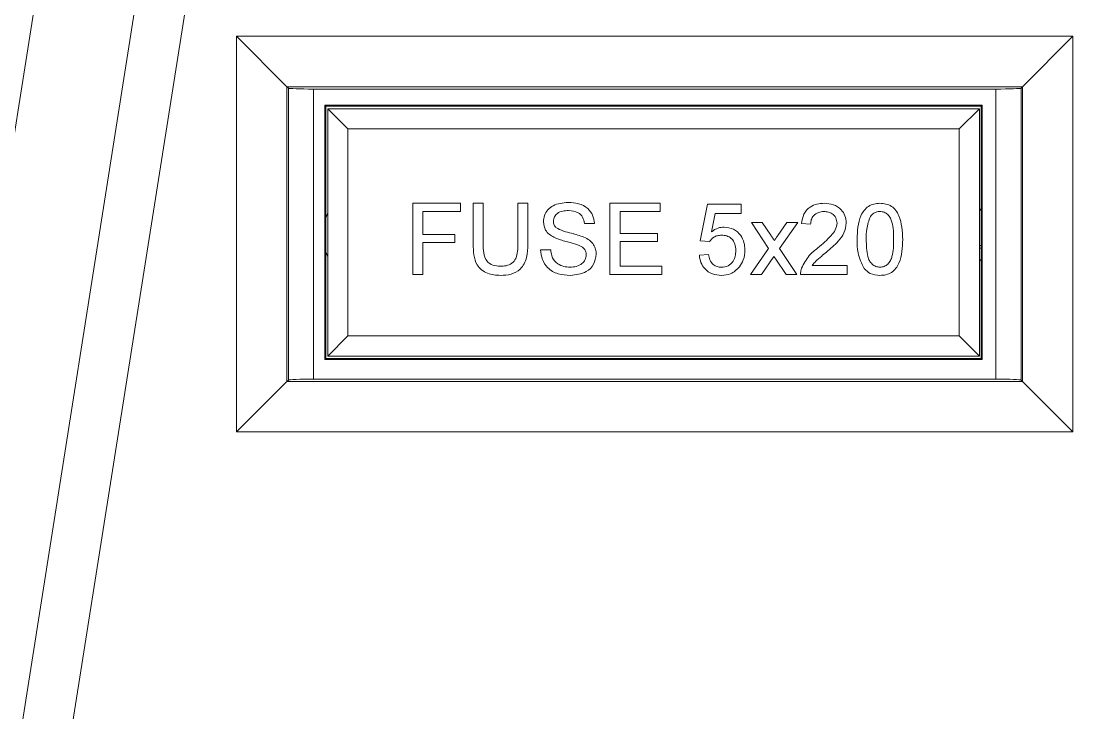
# Model space of a CAD drawing. Header units: millimetres. Extents: x 76 to 1788, y -159 to 878.
# Drawn here: x 233.38 to 275.11, y 306.9 to 334.32 of the extents above; entities that cross this region are included whole.
import ezdxf

# ---------------------------------------------------------------- set-up
doc = ezdxf.new("R2010")
doc.units = ezdxf.units.MM
doc.header["$LTSCALE"] = 2

msp = doc.modelspace()

# ---------------------------------------------------------------- linework, layer by layer
at = {"lineweight": 0}
for p, q in [((228.037, 297.718), (243.422, 395.099)), ((230.872, 290.316), (247.328, 394.481)), ((249.282, 394.173), (232.825, 290.007)), ((241.935, 333.718), (275.112, 333.718)), ((241.935, 318.04), (241.935, 333.718)), ((243.934, 331.719), (241.935, 333.718)), ((273.113, 331.719), (275.112, 333.718)), ((275.112, 333.718), (275.112, 318.04)), ((273.113, 331.719), (243.934, 331.719)), ((243.934, 331.719), (243.934, 320.039)), ((243.99, 331.663), (243.934, 331.719)), ((243.99, 320.095), (243.99, 331.663)), ((272.058, 331.629), (244.989, 331.629)), ((244.989, 331.629), (244.989, 320.129)), ((272.058, 320.129), (272.058, 331.629)), ((273.057, 331.663), (273.113, 331.719)), ((273.057, 331.663), (273.057, 320.095)), ((273.113, 320.039), (273.113, 331.719)), ((245.439, 330.984), (271.509, 330.984)), ((245.439, 320.914), (245.439, 330.984)), ((245.474, 330.949), (245.439, 330.984)), ((245.474, 330.949), (271.474, 330.949)), ((245.474, 320.949), (245.474, 330.949)), ((271.474, 330.949), (271.509, 330.984)), ((271.474, 330.949), (271.474, 320.949)), ((271.509, 330.984), (271.509, 320.914)), ((245.55, 330.846), (246.35, 330.046)), ((245.55, 330.846), (271.4, 330.846)), ((245.55, 321.046), (245.55, 330.846)), ((271.4, 330.846), (270.6, 330.046)), ((271.4, 330.846), (271.4, 321.046)), ((246.35, 330.046), (246.35, 321.846)), ((270.6, 330.046), (246.35, 330.046)), ((270.6, 321.846), (270.6, 330.046)), ((248.93, 327.1), (250.812, 327.1)), ((248.93, 324.278), (248.93, 327.1)), ((249.328, 326.774), (249.328, 325.87)), ((250.812, 326.774), (249.328, 326.774)), ((250.812, 327.1), (250.812, 326.774)), ((251.318, 327.1), (251.716, 327.1)), ((251.318, 325.476), (251.318, 327.1)), ((251.716, 327.1), (251.716, 325.495)), ((253.091, 327.1), (253.489, 327.1)), ((253.091, 325.495), (253.091, 327.1)), ((253.489, 327.1), (253.489, 325.476)), ((256.746, 327.1), (258.736, 327.1)), ((256.746, 324.278), (256.746, 327.1)), ((257.144, 326.774), (257.144, 325.906)), ((258.736, 326.774), (257.144, 326.774)), ((258.736, 327.1), (258.736, 326.774)), ((260.328, 325.617), (260.617, 327.064)), ((260.617, 327.064), (261.956, 327.064)), ((261.956, 327.064), (261.956, 326.702)), ((271.474, 326.775), (271.4, 326.916)), ((245.55, 326.718), (245.474, 326.52)), ((260.913, 326.702), (260.769, 325.971)), ((261.956, 326.702), (260.913, 326.702)), ((262.354, 326.34), (262.788, 326.34)), ((263.041, 325.309), (262.354, 326.34)), ((262.788, 326.34), (263.122, 325.84)), ((263.403, 325.824), (263.765, 326.34)), ((264.198, 326.34), (263.475, 325.31)), ((263.765, 326.34), (264.198, 326.34)), ((256.131, 326.304), (255.733, 326.304)), ((257.144, 325.906), (258.627, 325.906)), ((258.627, 325.906), (258.627, 325.58)), ((264.706, 326.268), (264.344, 326.304)), ((249.328, 325.87), (250.595, 325.87)), ((249.328, 325.544), (249.328, 324.278)), ((250.595, 325.544), (249.328, 325.544)), ((250.595, 325.87), (250.595, 325.544)), ((257.144, 325.58), (257.144, 324.603)), ((258.627, 325.58), (257.144, 325.58)), ((260.69, 325.58), (260.328, 325.617)), ((245.474, 325.172), (245.55, 324.974)), ((253.996, 325.255), (254.394, 325.255)), ((260.292, 325.038), (260.653, 325.074)), ((262.318, 324.278), (263.041, 325.309)), ((263.475, 325.31), (264.163, 324.278)), ((271.474, 325.429), (271.4, 325.429)), ((271.4, 325.324), (271.474, 325.324)), ((263.252, 324.992), (262.751, 324.278)), ((263.328, 324.88), (263.252, 324.992)), ((263.73, 324.278), (263.328, 324.88)), ((271.4, 324.776), (271.474, 324.917)), ((249.328, 324.278), (248.93, 324.278)), ((258.808, 324.278), (256.746, 324.278)), ((257.144, 324.603), (258.808, 324.603)), ((258.808, 324.603), (258.808, 324.278)), ((262.751, 324.278), (262.318, 324.278)), ((264.163, 324.278), (263.73, 324.278)), ((266.153, 324.278), (264.308, 324.278)), ((264.773, 324.64), (266.153, 324.64)), ((266.153, 324.64), (266.153, 324.278)), ((245.55, 321.046), (246.35, 321.846)), ((246.35, 321.846), (270.6, 321.846)), ((271.4, 321.046), (270.6, 321.846)), ((245.474, 320.949), (245.439, 320.914)), ((271.509, 320.914), (245.439, 320.914)), ((271.474, 320.949), (245.474, 320.949)), ((271.4, 321.046), (245.55, 321.046)), ((271.474, 320.949), (271.509, 320.914)), ((243.99, 320.095), (243.934, 320.039)), ((244.989, 320.129), (272.058, 320.129)), ((273.057, 320.095), (273.113, 320.039)), ((241.935, 318.04), (243.934, 320.039)), ((243.934, 320.039), (273.113, 320.039)), ((275.112, 318.04), (273.113, 320.039)), ((275.112, 318.04), (241.935, 318.04))]:
    msp.add_line(p, q, dxfattribs=at)
for centre, start_param, end_param in [((244.989, 331.664), 3.176499, 4.712389), ((272.058, 331.664), 4.712389, 6.248279), ((244.989, 320.094), 1.570796, 3.106686), ((272.058, 320.094), 0.034907, 1.570796)]:
    msp.add_ellipse(centre, major_axis=(1, 0), ratio=0.034921, start_param=start_param, end_param=end_param, dxfattribs=at)
for points, knots in [([(254.104, 326.363), (254.114, 326.45), (254.133, 326.624), (254.274, 326.852), (254.579, 327.088), (254.876, 327.116), (255.084, 327.136)], [0, 0, 0, 0, 0.1870287, 0.3741238, 0.5611402, 1, 1, 1, 1]), ([(255.1, 326.811), (255.023, 326.808), (254.87, 326.802), (254.666, 326.723), (254.527, 326.571), (254.511, 326.45), (254.502, 326.389)], [0, 0, 0, 0, 0.28129, 0.56082, 0.78068, 1, 1, 1, 1]), ([(255.084, 327.136), (255.224, 327.127), (255.503, 327.11), (255.864, 326.932), (256.085, 326.633), (256.116, 326.414), (256.131, 326.304)], [0, 0, 0, 0, 0.280797, 0.560151, 0.779877, 1, 1, 1, 1]), ([(255.733, 326.304), (255.717, 326.388), (255.687, 326.556), (255.46, 326.787), (255.236, 326.802), (255.1, 326.811)], [0, 0, 0, 0, 0.281097, 0.560287, 1, 1, 1, 1]), ([(264.344, 326.304), (264.365, 326.429), (264.407, 326.679), (264.649, 326.956), (264.952, 327.084), (265.15, 327.095), (265.249, 327.1)], [0, 0, 0, 0, 0.280235, 0.558893, 0.779132, 1, 1, 1, 1]), ([(265.241, 326.774), (265.163, 326.769), (265.007, 326.757), (264.819, 326.63), (264.719, 326.451), (264.71, 326.329), (264.706, 326.268)], [0, 0, 0, 0, 0.2804101, 0.559489, 0.7793747, 1, 1, 1, 1]), ([(265.755, 326.318), (265.746, 326.39), (265.727, 326.534), (265.58, 326.685), (265.411, 326.764), (265.297, 326.771), (265.241, 326.774)], [0, 0, 0, 0, 0.27908, 0.558612, 0.779043, 1, 1, 1, 1]), ([(265.249, 327.1), (265.372, 327.091), (265.617, 327.074), (265.911, 326.879), (266.091, 326.611), (266.108, 326.418), (266.117, 326.321)], [0, 0, 0, 0, 0.280482, 0.559644, 0.779749, 1, 1, 1, 1]), ([(266.551, 325.67), (266.562, 325.995), (266.575, 326.403), (266.815, 326.822), (266.991, 326.989), (267.216, 327.086), (267.376, 327.095), (267.456, 327.1)], [0, 0, 0, 0, 0.499149, 0.624522, 0.749597, 0.874674, 1, 1, 1, 1]), ([(267.452, 326.774), (267.411, 326.772), (267.329, 326.766), (267.191, 326.708), (267.12, 326.629), (267.076, 326.581)], [0, 0, 0, 0, 0.280453, 0.560688, 1, 1, 1, 1]), ([(267.998, 325.671), (267.996, 325.902), (267.993, 326.191), (267.879, 326.521), (267.771, 326.657), (267.625, 326.758), (267.51, 326.769), (267.452, 326.774)], [0, 0, 0, 0, 0.500352, 0.625529, 0.750516, 0.875255, 1, 1, 1, 1]), ([(267.456, 327.1), (267.536, 327.095), (267.695, 327.085), (267.92, 326.989), (268.1, 326.825), (268.323, 326.396), (268.344, 325.992), (268.36, 325.67)], [0, 0, 0, 0, 0.125373, 0.250644, 0.375698, 0.501113, 1, 1, 1, 1]), ([(254.521, 325.753), (254.458, 325.789), (254.331, 325.861), (254.149, 326.059), (254.121, 326.248), (254.104, 326.363)], [0, 0, 0, 0, 0.281445, 0.562273, 1, 1, 1, 1]), ([(254.502, 326.389), (254.507, 326.337), (254.516, 326.243), (254.577, 326.171), (254.604, 326.14)], [0, 0, 0, 0, 0.559617, 1, 1, 1, 1]), ([(264.996, 325.333), (265.177, 325.488), (265.428, 325.702), (265.705, 326.038), (265.739, 326.225), (265.755, 326.318)], [0, 0, 0, 0, 0.561313, 0.781386, 1, 1, 1, 1]), ([(266.117, 326.321), (266.098, 326.186), (266.06, 325.916), (265.756, 325.525), (265.494, 325.301), (265.334, 325.163)], [0, 0, 0, 0, 0.278741, 0.558834, 1, 1, 1, 1]), ([(267.076, 326.581), (267.018, 326.416), (266.912, 326.121), (266.913, 325.809), (266.913, 325.671)], [0, 0, 0, 0, 0.558059, 1, 1, 1, 1]), ([(254.604, 326.14), (254.701, 326.089), (254.895, 325.985), (255.283, 325.909), (255.55, 325.817), (255.713, 325.761)], [0, 0, 0, 0, 0.278733, 0.559363, 1, 1, 1, 1]), ([(260.769, 325.971), (260.855, 326.03), (261.008, 326.135), (261.192, 326.152), (261.273, 326.159)], [0, 0, 0, 0, 0.559939, 1, 1, 1, 1]), ([(261.273, 326.159), (261.402, 326.143), (261.66, 326.109), (261.934, 325.851), (262.081, 325.55), (262.094, 325.347), (262.101, 325.246)], [0, 0, 0, 0, 0.27917, 0.558797, 0.779169, 1, 1, 1, 1]), ([(251.716, 325.495), (251.718, 325.376), (251.72, 325.138), (251.824, 324.803), (252.097, 324.624), (252.285, 324.61), (252.38, 324.603)], [0, 0, 0, 0, 0.2817876, 0.5601223, 0.7793863, 1, 1, 1, 1]), ([(252.38, 324.603), (252.462, 324.607), (252.627, 324.614), (252.87, 324.702), (253.09, 325.01), (253.091, 325.295), (253.091, 325.495)], [0, 0, 0, 0, 0.187561, 0.374239, 0.559719, 1, 1, 1, 1]), ([(255.504, 325.441), (255.393, 325.477), (255.209, 325.535), (254.949, 325.601), (254.73, 325.664), (254.591, 325.724), (254.521, 325.753)], [0, 0, 0, 0, 0.339939, 0.560025, 0.780082, 1, 1, 1, 1]), ([(255.713, 325.761), (255.788, 325.723), (255.937, 325.648), (256.099, 325.474), (256.19, 325.276), (256.199, 325.145), (256.203, 325.079)], [0, 0, 0, 0, 0.2803713, 0.5599089, 0.7798589, 1, 1, 1, 1]), ([(261.172, 325.834), (261.119, 325.831), (261.013, 325.826), (260.832, 325.752), (260.744, 325.645), (260.69, 325.58)], [0, 0, 0, 0, 0.280925, 0.561161, 1, 1, 1, 1]), ([(261.739, 325.224), (261.733, 325.313), (261.722, 325.489), (261.588, 325.711), (261.381, 325.821), (261.242, 325.83), (261.172, 325.834)], [0, 0, 0, 0, 0.280653, 0.559595, 0.77929, 1, 1, 1, 1]), ([(263.122, 325.84), (263.148, 325.8), (263.196, 325.729), (263.243, 325.658), (263.264, 325.627)], [0, 0, 0, 0, 0.559998, 1, 1, 1, 1]), ([(263.264, 325.627), (263.29, 325.664), (263.336, 325.729), (263.382, 325.795), (263.403, 325.824)], [0, 0, 0, 0, 0.56, 1, 1, 1, 1]), ([(266.825, 324.514), (266.729, 324.719), (266.557, 325.086), (266.553, 325.491), (266.551, 325.67)], [0, 0, 0, 0, 0.557973, 1, 1, 1, 1]), ([(266.913, 325.671), (266.916, 325.44), (266.92, 325.152), (267.029, 324.822), (267.139, 324.688), (267.283, 324.585), (267.398, 324.573), (267.456, 324.567)], [0, 0, 0, 0, 0.500363, 0.625568, 0.750538, 0.875304, 1, 1, 1, 1]), ([(267.456, 324.567), (267.513, 324.573), (267.628, 324.586), (267.773, 324.688), (267.882, 324.823), (267.992, 325.152), (267.996, 325.44), (267.998, 325.671)], [0, 0, 0, 0, 0.124656, 0.24942, 0.374387, 0.49959, 1, 1, 1, 1]), ([(268.36, 325.67), (268.349, 325.344), (268.335, 324.938), (268.096, 324.518), (267.92, 324.351), (267.695, 324.255), (267.536, 324.246), (267.456, 324.242)], [0, 0, 0, 0, 0.499115, 0.624458, 0.749554, 0.874658, 1, 1, 1, 1]), ([(252.411, 324.242), (252.231, 324.252), (251.874, 324.271), (251.452, 324.605), (251.332, 325.058), (251.323, 325.337), (251.318, 325.476)], [0, 0, 0, 0, 0.2807291, 0.5579036, 0.7784026, 1, 1, 1, 1]), ([(253.489, 325.476), (253.486, 325.299), (253.48, 324.947), (253.244, 324.485), (252.827, 324.264), (252.55, 324.249), (252.411, 324.242)], [0, 0, 0, 0, 0.281627, 0.559158, 0.778983, 1, 1, 1, 1]), ([(255.178, 324.242), (255.013, 324.25), (254.686, 324.267), (254.273, 324.503), (254.04, 324.869), (254.011, 325.126), (253.996, 325.255)], [0, 0, 0, 0, 0.280814, 0.559563, 0.77962, 1, 1, 1, 1]), ([(254.394, 325.255), (254.41, 325.147), (254.442, 324.933), (254.651, 324.698), (254.907, 324.585), (255.076, 324.573), (255.161, 324.567)], [0, 0, 0, 0, 0.280632, 0.558674, 0.779197, 1, 1, 1, 1]), ([(256.203, 325.079), (256.18, 324.941), (256.135, 324.666), (255.753, 324.308), (255.396, 324.267), (255.178, 324.242)], [0, 0, 0, 0, 0.279942, 0.56008, 1, 1, 1, 1]), ([(255.805, 325.06), (255.8, 325.108), (255.791, 325.206), (255.688, 325.354), (255.574, 325.408), (255.504, 325.441)], [0, 0, 0, 0, 0.280089, 0.55997, 1, 1, 1, 1]), ([(260.653, 325.074), (260.668, 325), (260.698, 324.853), (260.82, 324.675), (260.994, 324.579), (261.112, 324.571), (261.171, 324.567)], [0, 0, 0, 0, 0.280714, 0.559926, 0.779622, 1, 1, 1, 1]), ([(261.171, 324.567), (261.263, 324.577), (261.448, 324.596), (261.639, 324.788), (261.727, 325.008), (261.735, 325.152), (261.739, 325.224)], [0, 0, 0, 0, 0.279539, 0.558252, 0.778884, 1, 1, 1, 1]), ([(262.101, 325.246), (262.091, 325.112), (262.073, 324.872), (261.942, 324.672), (261.885, 324.584)], [0, 0, 0, 0, 0.559726, 1, 1, 1, 1]), ([(264.346, 324.529), (264.436, 324.704), (264.598, 325.018), (264.875, 325.237), (264.996, 325.333)], [0, 0, 0, 0, 0.558359, 1, 1, 1, 1]), ([(265.334, 325.163), (265.267, 325.108), (265.156, 325.016), (265.003, 324.887), (264.875, 324.775), (264.807, 324.685), (264.773, 324.64)], [0, 0, 0, 0, 0.3400378, 0.5600628, 0.7800895, 1, 1, 1, 1]), ([(255.161, 324.567), (255.245, 324.573), (255.414, 324.583), (255.632, 324.687), (255.776, 324.861), (255.795, 324.993), (255.805, 325.06)], [0, 0, 0, 0, 0.280917, 0.560813, 0.780502, 1, 1, 1, 1]), ([(261.168, 324.242), (261.045, 324.252), (260.798, 324.272), (260.509, 324.479), (260.338, 324.751), (260.307, 324.942), (260.292, 325.038)], [0, 0, 0, 0, 0.28007, 0.559249, 0.779432, 1, 1, 1, 1]), ([(261.885, 324.584), (261.773, 324.473), (261.572, 324.273), (261.292, 324.251), (261.168, 324.242)], [0, 0, 0, 0, 0.558485, 1, 1, 1, 1]), ([(264.308, 324.278), (264.309, 324.326), (264.311, 324.411), (264.335, 324.493), (264.346, 324.529)], [0, 0, 0, 0, 0.559956, 1, 1, 1, 1]), ([(267.456, 324.242), (267.32, 324.253), (267.077, 324.274), (266.902, 324.44), (266.825, 324.514)], [0, 0, 0, 0, 0.559716, 1, 1, 1, 1])]:
    msp.add_open_spline(points, degree=3, knots=knots, dxfattribs=at)

doc.saveas('drawing.dxf')
